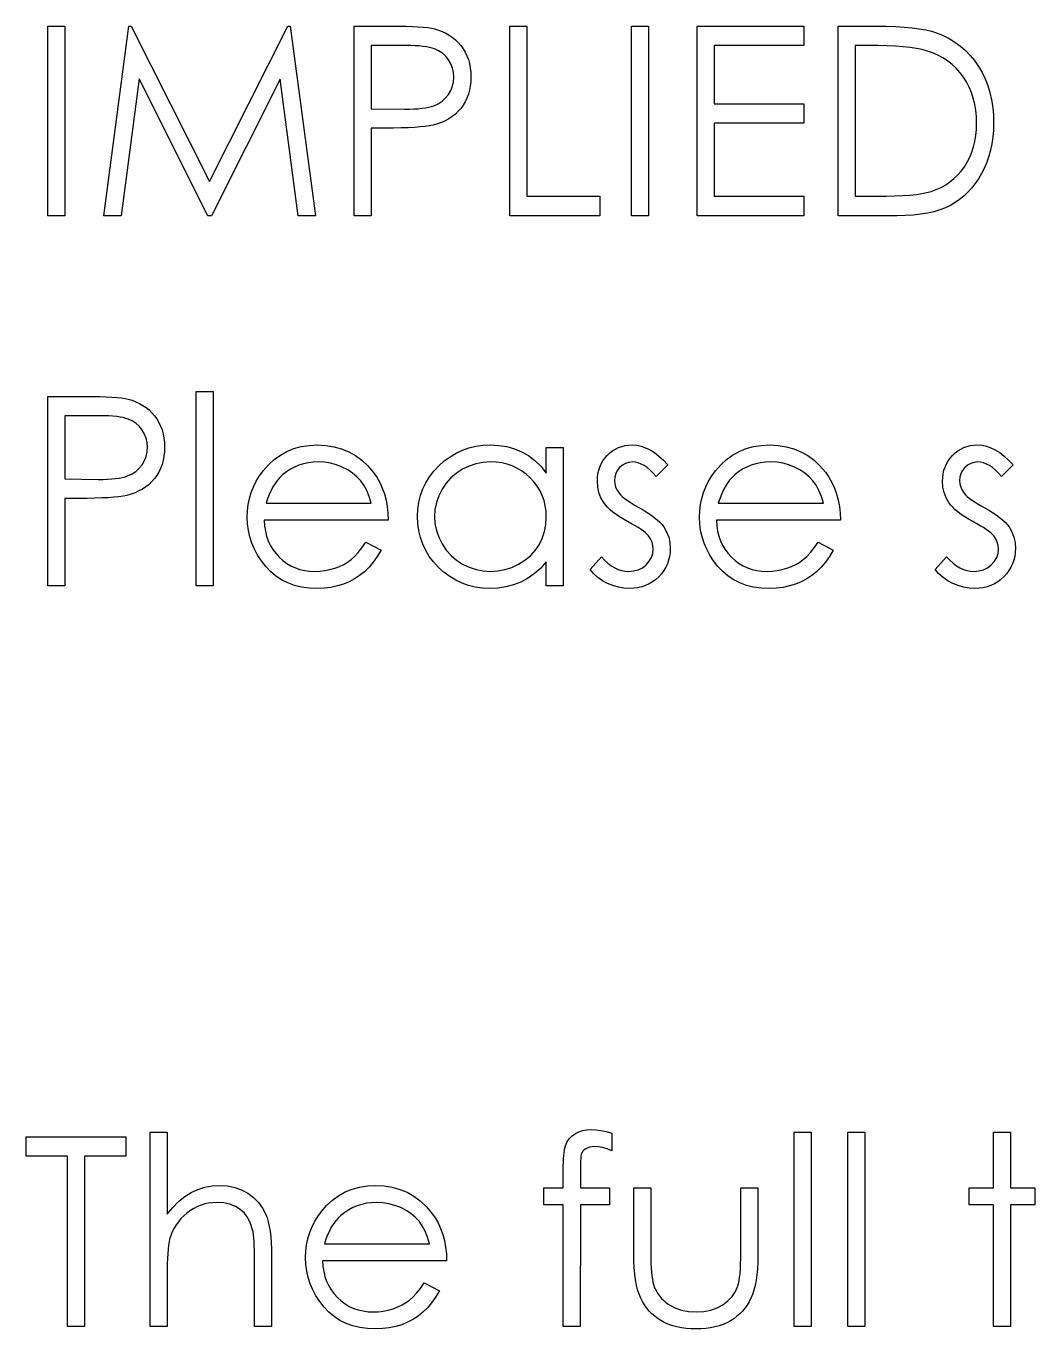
# Model space of a CAD drawing. Header units: millimetres. Extents: x -43 to 250, y -7 to 120.
# Drawn here: x -43.05 to -24.43, y 68.36 to 92.4 of the extents above; entities that cross this region are included whole.
import ezdxf

# ---------------------------------------------------------------- set-up
doc = ezdxf.new("R2010")
doc.units = ezdxf.units.MM

msp = doc.modelspace()

# ---------------------------------------------------------------- linework, layer by layer
at = {"color": 7, "linetype": 'Continuous', "flags": 128}
for points in [[(-42.649, 92.401), (-42.335, 92.401), (-42.335, 92.401), (-42.335, 88.901), (-42.335, 88.901), (-42.649, 88.901), (-42.649, 88.901), (-42.649, 92.401)], [(-41.617, 88.901), (-41.155, 92.401), (-41.155, 92.401), (-41.11, 92.401), (-41.11, 92.401), (-39.665, 89.529), (-39.665, 89.529), (-38.223, 92.401), (-38.223, 92.401), (-38.178, 92.401), (-38.178, 92.401), (-37.713, 88.901), (-37.713, 88.901), (-38.028, 88.901), (-38.028, 88.901), (-38.363, 91.419), (-38.363, 91.419), (-39.627, 88.901), (-39.627, 88.901), (-39.698, 88.901), (-39.698, 88.901), (-40.966, 91.425), (-40.966, 91.425), (-41.3, 88.901), (-41.3, 88.901), (-41.617, 88.901)], [(-36.995, 92.401), (-36.308, 92.401), (-36.308, 92.401), (-36.167, 92.4), (-36.037, 92.397), (-35.919, 92.393), (-35.813, 92.387), (-35.72, 92.38), (-35.638, 92.371), (-35.569, 92.361), (-35.511, 92.348), (-35.511, 92.348), (-35.439, 92.327), (-35.37, 92.301), (-35.305, 92.27), (-35.243, 92.235), (-35.185, 92.194), (-35.129, 92.148), (-35.077, 92.098), (-35.029, 92.042), (-34.985, 91.983), (-34.947, 91.92), (-34.915, 91.852), (-34.888, 91.782), (-34.868, 91.707), (-34.853, 91.629), (-34.844, 91.547), (-34.841, 91.462), (-34.841, 91.462), (-34.844, 91.376), (-34.853, 91.294), (-34.867, 91.215), (-34.887, 91.141), (-34.914, 91.07), (-34.946, 91.003), (-34.983, 90.94), (-35.027, 90.881), (-35.075, 90.827), (-35.128, 90.776), (-35.186, 90.731), (-35.248, 90.69), (-35.314, 90.654), (-35.385, 90.623), (-35.46, 90.596), (-35.539, 90.574), (-35.539, 90.574), (-35.605, 90.56), (-35.684, 90.548), (-35.776, 90.538), (-35.881, 90.531), (-35.999, 90.524), (-36.13, 90.52), (-36.273, 90.517), (-36.43, 90.516), (-36.43, 90.516), (-36.681, 90.516), (-36.681, 90.516), (-36.681, 88.901), (-36.681, 88.901), (-36.995, 88.901), (-36.995, 88.901), (-36.995, 92.401)], [(-34.123, 92.401), (-33.809, 92.401), (-33.809, 92.401), (-33.809, 89.26), (-33.809, 89.26), (-32.463, 89.26), (-32.463, 89.26), (-32.463, 88.901), (-32.463, 88.901), (-34.123, 88.901), (-34.123, 88.901), (-34.123, 92.401)], [(-31.879, 92.401), (-31.565, 92.401), (-31.565, 92.401), (-31.565, 88.901), (-31.565, 88.901), (-31.879, 88.901), (-31.879, 88.901), (-31.879, 92.401)], [(-30.668, 92.401), (-28.694, 92.401), (-28.694, 92.401), (-28.694, 92.042), (-28.694, 92.042), (-30.354, 92.042), (-30.354, 92.042), (-30.354, 90.965), (-30.354, 90.965), (-28.694, 90.965), (-28.694, 90.965), (-28.694, 90.606), (-28.694, 90.606), (-30.354, 90.606), (-30.354, 90.606), (-30.354, 89.26), (-30.354, 89.26), (-28.694, 89.26), (-28.694, 89.26), (-28.694, 88.901), (-28.694, 88.901), (-30.668, 88.901), (-30.668, 88.901), (-30.668, 92.401)], [(-28.065, 88.901), (-28.065, 92.401), (-28.065, 92.401), (-27.359, 92.401), (-27.359, 92.401), (-27.174, 92.399), (-27.002, 92.393), (-26.844, 92.383), (-26.698, 92.369), (-26.566, 92.352), (-26.447, 92.33), (-26.341, 92.304), (-26.248, 92.274), (-26.248, 92.274), (-26.127, 92.226), (-26.014, 92.169), (-25.907, 92.104), (-25.806, 92.031), (-25.713, 91.949), (-25.626, 91.86), (-25.546, 91.762), (-25.473, 91.656), (-25.407, 91.543), (-25.351, 91.425), (-25.303, 91.302), (-25.264, 91.174), (-25.233, 91.04), (-25.211, 90.9), (-25.198, 90.756), (-25.194, 90.606), (-25.194, 90.606), (-25.197, 90.477), (-25.208, 90.351), (-25.224, 90.23), (-25.249, 90.112), (-25.28, 89.999), (-25.318, 89.889), (-25.363, 89.783), (-25.415, 89.681), (-25.473, 89.584), (-25.534, 89.495), (-25.6, 89.41), (-25.669, 89.334), (-25.743, 89.263), (-25.821, 89.199), (-25.904, 89.142), (-25.99, 89.091), (-26.083, 89.046), (-26.184, 89.007), (-26.295, 88.975), (-26.414, 88.948), (-26.543, 88.927), (-26.68, 88.913), (-26.826, 88.903), (-26.981, 88.901), (-26.981, 88.901), (-28.065, 88.901)], [(-36.681, 92.042), (-36.681, 90.875), (-36.681, 90.875), (-36.068, 90.867), (-36.068, 90.867), (-35.978, 90.868), (-35.895, 90.872), (-35.818, 90.876), (-35.746, 90.883), (-35.682, 90.893), (-35.623, 90.903), (-35.571, 90.916), (-35.525, 90.931), (-35.443, 90.968), (-35.37, 91.015), (-35.308, 91.073), (-35.254, 91.139), (-35.211, 91.214), (-35.18, 91.291), (-35.161, 91.374), (-35.155, 91.46), (-35.155, 91.46), (-35.161, 91.545), (-35.18, 91.626), (-35.211, 91.703), (-35.254, 91.777), (-35.307, 91.843), (-35.368, 91.899), (-35.437, 91.946), (-35.513, 91.981), (-35.557, 91.995), (-35.607, 92.007), (-35.663, 92.018), (-35.726, 92.026), (-35.795, 92.033), (-35.87, 92.038), (-35.952, 92.041), (-36.041, 92.042), (-36.041, 92.042), (-36.681, 92.042)], [(-27.751, 89.26), (-27.35, 89.26), (-27.35, 89.26), (-27.176, 89.261), (-27.017, 89.265), (-26.871, 89.272), (-26.739, 89.282), (-26.62, 89.295), (-26.516, 89.309), (-26.425, 89.328), (-26.349, 89.349), (-26.349, 89.349), (-26.254, 89.384), (-26.163, 89.424), (-26.078, 89.472), (-25.999, 89.525), (-25.925, 89.586), (-25.855, 89.652), (-25.792, 89.724), (-25.733, 89.804), (-25.68, 89.889), (-25.635, 89.978), (-25.595, 90.071), (-25.564, 90.169), (-25.539, 90.272), (-25.522, 90.379), (-25.511, 90.491), (-25.508, 90.607), (-25.508, 90.607), (-25.511, 90.73), (-25.523, 90.848), (-25.542, 90.961), (-25.569, 91.069), (-25.603, 91.174), (-25.645, 91.273), (-25.694, 91.369), (-25.752, 91.459), (-25.815, 91.544), (-25.886, 91.622), (-25.961, 91.693), (-26.043, 91.757), (-26.13, 91.814), (-26.224, 91.864), (-26.324, 91.907), (-26.43, 91.944), (-26.43, 91.944), (-26.518, 91.967), (-26.619, 91.986), (-26.734, 92.003), (-26.862, 92.017), (-27.002, 92.028), (-27.157, 92.035), (-27.324, 92.04), (-27.505, 92.042), (-27.505, 92.042), (-27.751, 92.042), (-27.751, 92.042), (-27.751, 89.26)], [(-39.912, 85.657), (-39.597, 85.657), (-39.597, 85.657), (-39.597, 82.067), (-39.597, 82.067), (-39.912, 82.067), (-39.912, 82.067), (-39.912, 85.657)], [(-42.649, 85.567), (-41.962, 85.567), (-41.962, 85.567), (-41.821, 85.567), (-41.691, 85.564), (-41.573, 85.56), (-41.467, 85.554), (-41.374, 85.547), (-41.292, 85.538), (-41.223, 85.527), (-41.165, 85.515), (-41.165, 85.515), (-41.093, 85.494), (-41.024, 85.468), (-40.959, 85.437), (-40.897, 85.401), (-40.838, 85.361), (-40.783, 85.315), (-40.731, 85.264), (-40.683, 85.209), (-40.639, 85.149), (-40.601, 85.086), (-40.568, 85.019), (-40.542, 84.949), (-40.522, 84.874), (-40.507, 84.796), (-40.498, 84.714), (-40.495, 84.629), (-40.495, 84.629), (-40.498, 84.542), (-40.507, 84.46), (-40.521, 84.382), (-40.541, 84.307), (-40.568, 84.237), (-40.599, 84.17), (-40.637, 84.107), (-40.681, 84.048), (-40.729, 83.993), (-40.782, 83.943), (-40.84, 83.897), (-40.902, 83.857), (-40.968, 83.821), (-41.039, 83.789), (-41.114, 83.763), (-41.193, 83.74), (-41.193, 83.74), (-41.259, 83.727), (-41.338, 83.715), (-41.43, 83.705), (-41.535, 83.697), (-41.653, 83.691), (-41.784, 83.686), (-41.927, 83.683), (-42.084, 83.683), (-42.084, 83.683), (-42.335, 83.683), (-42.335, 83.683), (-42.335, 82.067), (-42.335, 82.067), (-42.649, 82.067), (-42.649, 82.067), (-42.649, 85.567)], [(-42.335, 85.208), (-42.335, 84.042), (-42.335, 84.042), (-41.722, 84.034), (-41.722, 84.034), (-41.632, 84.035), (-41.549, 84.038), (-41.472, 84.043), (-41.4, 84.05), (-41.336, 84.059), (-41.277, 84.07), (-41.225, 84.083), (-41.178, 84.098), (-41.097, 84.135), (-41.024, 84.182), (-40.962, 84.239), (-40.908, 84.306), (-40.864, 84.38), (-40.834, 84.458), (-40.815, 84.541), (-40.809, 84.627), (-40.809, 84.627), (-40.815, 84.711), (-40.834, 84.793), (-40.864, 84.87), (-40.908, 84.943), (-40.961, 85.01), (-41.021, 85.066), (-41.091, 85.112), (-41.167, 85.147), (-41.211, 85.161), (-41.261, 85.174), (-41.317, 85.185), (-41.38, 85.193), (-41.449, 85.2), (-41.524, 85.205), (-41.606, 85.208), (-41.694, 85.208), (-41.694, 85.208), (-42.335, 85.208)], [(-36.78, 82.875), (-36.501, 82.728), (-36.501, 82.728), (-36.57, 82.611), (-36.644, 82.506), (-36.722, 82.412), (-36.806, 82.331), (-36.895, 82.26), (-36.989, 82.198), (-37.09, 82.145), (-37.195, 82.101), (-37.306, 82.067), (-37.425, 82.042), (-37.55, 82.027), (-37.683, 82.022), (-37.683, 82.022), (-37.83, 82.029), (-37.969, 82.048), (-38.099, 82.079), (-38.222, 82.123), (-38.335, 82.18), (-38.441, 82.25), (-38.539, 82.332), (-38.628, 82.426), (-38.708, 82.529), (-38.778, 82.635), (-38.836, 82.744), (-38.884, 82.857), (-38.922, 82.972), (-38.948, 83.091), (-38.964, 83.214), (-38.969, 83.339), (-38.969, 83.339), (-38.964, 83.457), (-38.951, 83.572), (-38.928, 83.683), (-38.896, 83.792), (-38.854, 83.897), (-38.804, 83.999), (-38.743, 84.098), (-38.675, 84.193), (-38.675, 84.193), (-38.577, 84.305), (-38.472, 84.402), (-38.359, 84.483), (-38.238, 84.551), (-38.109, 84.603), (-37.972, 84.64), (-37.828, 84.662), (-37.675, 84.67), (-37.675, 84.67), (-37.518, 84.662), (-37.369, 84.638), (-37.228, 84.599), (-37.095, 84.544), (-36.97, 84.474), (-36.854, 84.387), (-36.745, 84.284), (-36.645, 84.166), (-36.645, 84.166), (-36.581, 84.075), (-36.525, 83.978), (-36.477, 83.875), (-36.439, 83.767), (-36.408, 83.653), (-36.386, 83.534), (-36.372, 83.409), (-36.367, 83.279), (-36.367, 83.279), (-38.655, 83.279), (-38.655, 83.279), (-38.649, 83.178), (-38.635, 83.081), (-38.612, 82.989), (-38.582, 82.902), (-38.544, 82.82), (-38.497, 82.743), (-38.443, 82.67), (-38.38, 82.601), (-38.312, 82.539), (-38.239, 82.485), (-38.163, 82.44), (-38.082, 82.402), (-37.998, 82.374), (-37.91, 82.353), (-37.818, 82.341), (-37.722, 82.337), (-37.722, 82.337), (-37.628, 82.34), (-37.536, 82.351), (-37.445, 82.37), (-37.355, 82.396), (-37.269, 82.428), (-37.19, 82.466), (-37.118, 82.508), (-37.052, 82.555), (-36.988, 82.612), (-36.921, 82.685), (-36.852, 82.772), (-36.78, 82.875)], [(-33.136, 84.625), (-33.136, 82.067), (-33.136, 82.067), (-33.45, 82.067), (-33.45, 82.067), (-33.45, 82.51), (-33.45, 82.51), (-33.559, 82.392), (-33.673, 82.291), (-33.795, 82.207), (-33.923, 82.14), (-34.056, 82.088), (-34.196, 82.052), (-34.343, 82.029), (-34.495, 82.022), (-34.495, 82.022), (-34.63, 82.029), (-34.76, 82.047), (-34.886, 82.077), (-35.006, 82.119), (-35.121, 82.174), (-35.232, 82.241), (-35.337, 82.319), (-35.438, 82.41), (-35.53, 82.51), (-35.609, 82.614), (-35.675, 82.724), (-35.731, 82.84), (-35.774, 82.961), (-35.804, 83.086), (-35.822, 83.217), (-35.828, 83.353), (-35.828, 83.353), (-35.822, 83.486), (-35.804, 83.615), (-35.773, 83.739), (-35.729, 83.858), (-35.674, 83.972), (-35.607, 84.08), (-35.527, 84.185), (-35.434, 84.284), (-35.333, 84.374), (-35.227, 84.453), (-35.116, 84.519), (-34.999, 84.573), (-34.878, 84.616), (-34.752, 84.646), (-34.621, 84.664), (-34.485, 84.67), (-34.485, 84.67), (-34.329, 84.662), (-34.18, 84.639), (-34.039, 84.6), (-33.906, 84.546), (-33.78, 84.475), (-33.662, 84.385), (-33.552, 84.278), (-33.45, 84.152), (-33.45, 84.152), (-33.45, 84.625), (-33.45, 84.625), (-33.136, 84.625)], [(-31.206, 84.306), (-31.42, 84.087), (-31.42, 84.087), (-31.476, 84.15), (-31.532, 84.204), (-31.588, 84.251), (-31.643, 84.288), (-31.698, 84.318), (-31.753, 84.339), (-31.807, 84.352), (-31.861, 84.356), (-31.861, 84.356), (-31.927, 84.349), (-31.988, 84.33), (-32.045, 84.298), (-32.096, 84.252), (-32.139, 84.198), (-32.169, 84.141), (-32.187, 84.078), (-32.194, 84.012), (-32.194, 84.012), (-32.188, 83.951), (-32.172, 83.893), (-32.145, 83.836), (-32.107, 83.779), (-32.107, 83.779), (-32.082, 83.751), (-32.051, 83.721), (-32.015, 83.69), (-31.972, 83.657), (-31.923, 83.624), (-31.868, 83.589), (-31.808, 83.553), (-31.741, 83.516), (-31.741, 83.516), (-31.66, 83.47), (-31.586, 83.424), (-31.518, 83.378), (-31.457, 83.334), (-31.403, 83.289), (-31.355, 83.245), (-31.314, 83.2), (-31.281, 83.157), (-31.281, 83.157), (-31.229, 83.066), (-31.191, 82.97), (-31.169, 82.869), (-31.162, 82.761), (-31.162, 82.761), (-31.165, 82.686), (-31.175, 82.613), (-31.192, 82.543), (-31.215, 82.476), (-31.246, 82.412), (-31.282, 82.351), (-31.326, 82.292), (-31.376, 82.237), (-31.431, 82.187), (-31.49, 82.143), (-31.551, 82.107), (-31.617, 82.076), (-31.685, 82.053), (-31.758, 82.036), (-31.833, 82.026), (-31.911, 82.022), (-31.911, 82.022), (-32.017, 82.028), (-32.12, 82.046), (-32.221, 82.074), (-32.32, 82.114), (-32.413, 82.165), (-32.498, 82.224), (-32.574, 82.292), (-32.642, 82.369), (-32.642, 82.369), (-32.434, 82.606), (-32.434, 82.606), (-32.374, 82.543), (-32.313, 82.488), (-32.25, 82.442), (-32.188, 82.404), (-32.124, 82.374), (-32.059, 82.353), (-31.994, 82.341), (-31.927, 82.337), (-31.927, 82.337), (-31.837, 82.344), (-31.753, 82.367), (-31.677, 82.405), (-31.607, 82.459), (-31.55, 82.523), (-31.509, 82.593), (-31.484, 82.667), (-31.476, 82.748), (-31.476, 82.748), (-31.481, 82.815), (-31.497, 82.878), (-31.524, 82.937), (-31.562, 82.992), (-31.562, 82.992), (-31.586, 83.019), (-31.618, 83.048), (-31.657, 83.078), (-31.701, 83.111), (-31.753, 83.144), (-31.812, 83.179), (-31.877, 83.216), (-31.95, 83.256), (-31.95, 83.256), (-32.027, 83.3), (-32.099, 83.344), (-32.163, 83.388), (-32.222, 83.432), (-32.274, 83.475), (-32.319, 83.519), (-32.358, 83.562), (-32.391, 83.605), (-32.391, 83.605), (-32.442, 83.694), (-32.478, 83.79), (-32.501, 83.891), (-32.508, 83.999), (-32.508, 83.999), (-32.505, 84.07), (-32.496, 84.137), (-32.482, 84.202), (-32.462, 84.263), (-32.436, 84.321), (-32.405, 84.377), (-32.367, 84.429), (-32.325, 84.478), (-32.277, 84.523), (-32.227, 84.562), (-32.173, 84.595), (-32.117, 84.622), (-32.058, 84.643), (-31.995, 84.658), (-31.93, 84.667), (-31.861, 84.67), (-31.861, 84.67), (-31.78, 84.664), (-31.699, 84.647), (-31.617, 84.619), (-31.535, 84.579), (-31.453, 84.528), (-31.371, 84.465), (-31.288, 84.392), (-31.206, 84.306)], [(-28.434, 82.875), (-28.155, 82.728), (-28.155, 82.728), (-28.224, 82.611), (-28.297, 82.506), (-28.376, 82.412), (-28.46, 82.331), (-28.549, 82.26), (-28.643, 82.198), (-28.743, 82.145), (-28.849, 82.101), (-28.96, 82.067), (-29.079, 82.042), (-29.204, 82.027), (-29.337, 82.022), (-29.337, 82.022), (-29.484, 82.029), (-29.623, 82.048), (-29.753, 82.079), (-29.876, 82.123), (-29.989, 82.18), (-30.095, 82.25), (-30.193, 82.332), (-30.282, 82.426), (-30.362, 82.529), (-30.432, 82.635), (-30.49, 82.744), (-30.538, 82.857), (-30.575, 82.972), (-30.602, 83.091), (-30.617, 83.214), (-30.623, 83.339), (-30.623, 83.339), (-30.618, 83.457), (-30.605, 83.572), (-30.582, 83.683), (-30.549, 83.792), (-30.508, 83.897), (-30.458, 83.999), (-30.397, 84.098), (-30.329, 84.193), (-30.329, 84.193), (-30.231, 84.305), (-30.126, 84.402), (-30.013, 84.483), (-29.892, 84.551), (-29.763, 84.603), (-29.626, 84.64), (-29.482, 84.662), (-29.329, 84.67), (-29.329, 84.67), (-29.172, 84.662), (-29.022, 84.638), (-28.881, 84.599), (-28.749, 84.544), (-28.624, 84.474), (-28.508, 84.387), (-28.399, 84.284), (-28.299, 84.166), (-28.299, 84.166), (-28.234, 84.075), (-28.179, 83.978), (-28.131, 83.875), (-28.093, 83.767), (-28.062, 83.653), (-28.039, 83.534), (-28.026, 83.409), (-28.021, 83.279), (-28.021, 83.279), (-30.309, 83.279), (-30.309, 83.279), (-30.303, 83.178), (-30.289, 83.081), (-30.266, 82.989), (-30.235, 82.902), (-30.198, 82.82), (-30.151, 82.743), (-30.097, 82.67), (-30.034, 82.601), (-29.965, 82.539), (-29.893, 82.485), (-29.817, 82.44), (-29.736, 82.402), (-29.652, 82.374), (-29.564, 82.353), (-29.472, 82.341), (-29.376, 82.337), (-29.376, 82.337), (-29.282, 82.34), (-29.19, 82.351), (-29.099, 82.37), (-29.009, 82.396), (-28.923, 82.428), (-28.844, 82.466), (-28.771, 82.508), (-28.706, 82.555), (-28.642, 82.612), (-28.575, 82.685), (-28.506, 82.772), (-28.434, 82.875)], [(-24.835, 84.306), (-25.048, 84.087), (-25.048, 84.087), (-25.104, 84.15), (-25.16, 84.204), (-25.216, 84.251), (-25.271, 84.288), (-25.326, 84.318), (-25.381, 84.339), (-25.435, 84.352), (-25.489, 84.356), (-25.489, 84.356), (-25.555, 84.349), (-25.616, 84.33), (-25.673, 84.298), (-25.724, 84.252), (-25.767, 84.198), (-25.797, 84.141), (-25.815, 84.078), (-25.822, 84.012), (-25.822, 84.012), (-25.816, 83.951), (-25.8, 83.893), (-25.773, 83.836), (-25.735, 83.779), (-25.735, 83.779), (-25.71, 83.751), (-25.679, 83.721), (-25.643, 83.69), (-25.6, 83.657), (-25.551, 83.624), (-25.496, 83.589), (-25.436, 83.553), (-25.37, 83.516), (-25.37, 83.516), (-25.288, 83.47), (-25.214, 83.424), (-25.146, 83.378), (-25.085, 83.334), (-25.031, 83.289), (-24.983, 83.245), (-24.943, 83.2), (-24.909, 83.157), (-24.909, 83.157), (-24.857, 83.066), (-24.819, 82.97), (-24.797, 82.869), (-24.79, 82.761), (-24.79, 82.761), (-24.793, 82.686), (-24.803, 82.613), (-24.82, 82.543), (-24.843, 82.476), (-24.874, 82.412), (-24.91, 82.351), (-24.954, 82.292), (-25.004, 82.237), (-25.06, 82.187), (-25.118, 82.143), (-25.18, 82.107), (-25.245, 82.076), (-25.313, 82.053), (-25.386, 82.036), (-25.461, 82.026), (-25.539, 82.022), (-25.539, 82.022), (-25.645, 82.028), (-25.748, 82.046), (-25.849, 82.074), (-25.948, 82.114), (-26.041, 82.165), (-26.126, 82.224), (-26.203, 82.292), (-26.271, 82.369), (-26.271, 82.369), (-26.062, 82.606), (-26.062, 82.606), (-26.002, 82.543), (-25.941, 82.488), (-25.879, 82.442), (-25.816, 82.404), (-25.752, 82.374), (-25.687, 82.353), (-25.622, 82.341), (-25.555, 82.337), (-25.555, 82.337), (-25.465, 82.344), (-25.381, 82.367), (-25.305, 82.405), (-25.236, 82.459), (-25.178, 82.523), (-25.137, 82.593), (-25.112, 82.667), (-25.104, 82.748), (-25.104, 82.748), (-25.109, 82.815), (-25.126, 82.878), (-25.152, 82.937), (-25.19, 82.992), (-25.19, 82.992), (-25.215, 83.019), (-25.246, 83.048), (-25.285, 83.078), (-25.33, 83.111), (-25.381, 83.144), (-25.44, 83.179), (-25.506, 83.216), (-25.578, 83.256), (-25.578, 83.256), (-25.656, 83.3), (-25.727, 83.344), (-25.792, 83.388), (-25.851, 83.432), (-25.902, 83.475), (-25.947, 83.519), (-25.987, 83.562), (-26.019, 83.605), (-26.019, 83.605), (-26.07, 83.694), (-26.106, 83.79), (-26.129, 83.891), (-26.136, 83.999), (-26.136, 83.999), (-26.133, 84.07), (-26.125, 84.137), (-26.11, 84.202), (-26.09, 84.263), (-26.064, 84.321), (-26.033, 84.377), (-25.996, 84.429), (-25.953, 84.478), (-25.905, 84.523), (-25.855, 84.562), (-25.801, 84.595), (-25.745, 84.622), (-25.686, 84.643), (-25.623, 84.658), (-25.558, 84.667), (-25.489, 84.67), (-25.489, 84.67), (-25.408, 84.664), (-25.327, 84.647), (-25.245, 84.619), (-25.163, 84.579), (-25.081, 84.528), (-24.999, 84.465), (-24.917, 84.392), (-24.835, 84.306)], [(-36.681, 83.593), (-36.718, 83.717), (-36.764, 83.828), (-36.816, 83.925), (-36.876, 84.009), (-36.945, 84.084), (-37.025, 84.15), (-37.115, 84.209), (-37.215, 84.26), (-37.322, 84.303), (-37.432, 84.332), (-37.544, 84.35), (-37.659, 84.356), (-37.659, 84.356), (-37.753, 84.352), (-37.844, 84.341), (-37.932, 84.322), (-38.015, 84.296), (-38.096, 84.262), (-38.173, 84.221), (-38.247, 84.172), (-38.318, 84.116), (-38.318, 84.116), (-38.367, 84.07), (-38.413, 84.018), (-38.455, 83.961), (-38.495, 83.899), (-38.531, 83.83), (-38.565, 83.756), (-38.595, 83.678), (-38.622, 83.593), (-38.622, 83.593), (-36.681, 83.593)], [(-34.481, 84.356), (-34.618, 84.347), (-34.75, 84.323), (-34.876, 84.281), (-34.997, 84.224), (-35.11, 84.152), (-35.21, 84.066), (-35.298, 83.967), (-35.375, 83.854), (-35.436, 83.733), (-35.479, 83.608), (-35.506, 83.481), (-35.514, 83.35), (-35.514, 83.35), (-35.505, 83.219), (-35.479, 83.092), (-35.435, 82.967), (-35.373, 82.845), (-35.296, 82.731), (-35.208, 82.631), (-35.107, 82.544), (-34.994, 82.47), (-34.873, 82.412), (-34.747, 82.37), (-34.617, 82.345), (-34.483, 82.337), (-34.483, 82.337), (-34.347, 82.345), (-34.215, 82.37), (-34.087, 82.411), (-33.962, 82.469), (-33.846, 82.541), (-33.744, 82.625), (-33.657, 82.721), (-33.583, 82.829), (-33.525, 82.946), (-33.483, 83.071), (-33.458, 83.202), (-33.45, 83.341), (-33.45, 83.341), (-33.455, 83.446), (-33.469, 83.548), (-33.492, 83.646), (-33.524, 83.738), (-33.566, 83.826), (-33.618, 83.911), (-33.678, 83.99), (-33.748, 84.065), (-33.824, 84.133), (-33.905, 84.192), (-33.991, 84.242), (-34.08, 84.283), (-34.174, 84.315), (-34.272, 84.338), (-34.374, 84.352), (-34.481, 84.356)], [(-28.335, 83.593), (-28.372, 83.717), (-28.417, 83.828), (-28.47, 83.925), (-28.53, 84.009), (-28.599, 84.084), (-28.679, 84.15), (-28.769, 84.209), (-28.869, 84.26), (-28.975, 84.303), (-29.086, 84.332), (-29.198, 84.35), (-29.313, 84.356), (-29.313, 84.356), (-29.407, 84.352), (-29.498, 84.341), (-29.585, 84.322), (-29.669, 84.296), (-29.75, 84.262), (-29.827, 84.221), (-29.901, 84.172), (-29.972, 84.116), (-29.972, 84.116), (-30.021, 84.07), (-30.066, 84.018), (-30.109, 83.961), (-30.148, 83.899), (-30.185, 83.83), (-30.219, 83.756), (-30.249, 83.678), (-30.276, 83.593), (-30.276, 83.593), (-28.335, 83.593)], [(-43.053, 71.542), (-43.053, 71.901), (-43.053, 71.901), (-41.213, 71.901), (-41.213, 71.901), (-41.213, 71.542), (-41.213, 71.542), (-41.976, 71.542), (-41.976, 71.542), (-41.976, 68.401), (-41.976, 68.401), (-42.29, 68.401), (-42.29, 68.401), (-42.29, 71.542), (-42.29, 71.542), (-43.053, 71.542)], [(-40.764, 71.99), (-40.45, 71.99), (-40.45, 71.99), (-40.45, 70.475), (-40.45, 70.475), (-40.346, 70.599), (-40.237, 70.707), (-40.123, 70.798), (-40.004, 70.871), (-39.88, 70.929), (-39.75, 70.97), (-39.616, 70.995), (-39.477, 71.003), (-39.477, 71.003), (-39.335, 70.994), (-39.202, 70.967), (-39.077, 70.922), (-38.961, 70.859), (-38.856, 70.78), (-38.765, 70.69), (-38.689, 70.586), (-38.628, 70.47), (-38.603, 70.405), (-38.581, 70.331), (-38.563, 70.249), (-38.547, 70.158), (-38.536, 70.057), (-38.528, 69.949), (-38.522, 69.832), (-38.521, 69.707), (-38.521, 69.707), (-38.521, 68.401), (-38.521, 68.401), (-38.835, 68.401), (-38.835, 68.401), (-38.835, 69.604), (-38.835, 69.604), (-38.835, 69.708), (-38.837, 69.804), (-38.84, 69.89), (-38.844, 69.968), (-38.849, 70.036), (-38.855, 70.095), (-38.863, 70.145), (-38.871, 70.186), (-38.871, 70.186), (-38.909, 70.304), (-38.959, 70.406), (-39.023, 70.492), (-39.099, 70.563), (-39.188, 70.618), (-39.29, 70.658), (-39.405, 70.681), (-39.532, 70.689), (-39.532, 70.689), (-39.608, 70.686), (-39.682, 70.677), (-39.754, 70.662), (-39.823, 70.641), (-39.891, 70.613), (-39.956, 70.58), (-40.02, 70.54), (-40.082, 70.494), (-40.14, 70.444), (-40.193, 70.391), (-40.24, 70.335), (-40.283, 70.276), (-40.32, 70.214), (-40.353, 70.15), (-40.38, 70.082), (-40.402, 70.012), (-40.402, 70.012), (-40.413, 69.961), (-40.423, 69.9), (-40.431, 69.829), (-40.438, 69.748), (-40.443, 69.657), (-40.447, 69.556), (-40.449, 69.446), (-40.45, 69.325), (-40.45, 69.325), (-40.45, 68.401), (-40.45, 68.401), (-40.764, 68.401), (-40.764, 68.401), (-40.764, 71.99)], [(-32.238, 71.969), (-32.238, 71.643), (-32.238, 71.643), (-32.328, 71.677), (-32.411, 71.702), (-32.487, 71.716), (-32.557, 71.721), (-32.557, 71.721), (-32.604, 71.718), (-32.647, 71.711), (-32.686, 71.699), (-32.721, 71.681), (-32.75, 71.66), (-32.774, 71.638), (-32.792, 71.615), (-32.803, 71.589), (-32.807, 71.574), (-32.81, 71.553), (-32.813, 71.526), (-32.815, 71.495), (-32.818, 71.457), (-32.818, 71.415), (-32.82, 71.366), (-32.82, 71.313), (-32.82, 71.313), (-32.82, 70.958), (-32.82, 70.958), (-32.283, 70.958), (-32.283, 70.958), (-32.283, 70.644), (-32.283, 70.644), (-32.82, 70.644), (-32.82, 70.644), (-32.822, 68.401), (-32.822, 68.401), (-33.136, 68.401), (-33.136, 68.401), (-33.136, 70.644), (-33.136, 70.644), (-33.495, 70.644), (-33.495, 70.644), (-33.495, 70.958), (-33.495, 70.958), (-33.136, 70.958), (-33.136, 70.958), (-33.136, 71.367), (-33.136, 71.367), (-33.135, 71.435), (-33.132, 71.498), (-33.129, 71.555), (-33.123, 71.608), (-33.116, 71.655), (-33.107, 71.698), (-33.097, 71.736), (-33.085, 71.768), (-33.056, 71.826), (-33.017, 71.877), (-32.97, 71.922), (-32.914, 71.962), (-32.851, 71.994), (-32.78, 72.017), (-32.704, 72.03), (-32.621, 72.035), (-32.621, 72.035), (-32.537, 72.031), (-32.445, 72.019), (-32.346, 71.998), (-32.238, 71.969)], [(-28.873, 71.99), (-28.559, 71.99), (-28.559, 71.99), (-28.559, 68.401), (-28.559, 68.401), (-28.873, 68.401), (-28.873, 68.401), (-28.873, 71.99)], [(-27.886, 71.99), (-27.572, 71.99), (-27.572, 71.99), (-27.572, 68.401), (-27.572, 68.401), (-27.886, 68.401), (-27.886, 68.401), (-27.886, 71.99)], [(-25.194, 71.99), (-24.879, 71.99), (-24.879, 71.99), (-24.879, 70.958), (-24.879, 70.958), (-24.431, 70.958), (-24.431, 70.958), (-24.431, 70.644), (-24.431, 70.644), (-24.879, 70.644), (-24.879, 70.644), (-24.879, 68.401), (-24.879, 68.401), (-25.194, 68.401), (-25.194, 68.401), (-25.194, 70.644), (-25.194, 70.644), (-25.642, 70.644), (-25.642, 70.644), (-25.642, 70.958), (-25.642, 70.958), (-25.194, 70.958), (-25.194, 70.958), (-25.194, 71.99)], [(-35.703, 69.208), (-35.424, 69.062), (-35.424, 69.062), (-35.493, 68.945), (-35.567, 68.84), (-35.645, 68.746), (-35.729, 68.664), (-35.818, 68.593), (-35.912, 68.532), (-36.013, 68.478), (-36.118, 68.434), (-36.229, 68.4), (-36.348, 68.375), (-36.473, 68.361), (-36.606, 68.356), (-36.606, 68.356), (-36.753, 68.362), (-36.892, 68.381), (-37.022, 68.413), (-37.145, 68.457), (-37.259, 68.514), (-37.364, 68.583), (-37.463, 68.665), (-37.552, 68.76), (-37.631, 68.862), (-37.701, 68.968), (-37.759, 69.077), (-37.807, 69.19), (-37.845, 69.306), (-37.871, 69.424), (-37.887, 69.547), (-37.892, 69.673), (-37.892, 69.673), (-37.887, 69.79), (-37.874, 69.905), (-37.851, 70.017), (-37.819, 70.125), (-37.777, 70.231), (-37.727, 70.332), (-37.667, 70.431), (-37.598, 70.526), (-37.598, 70.526), (-37.5, 70.638), (-37.395, 70.735), (-37.282, 70.817), (-37.161, 70.884), (-37.032, 70.936), (-36.895, 70.974), (-36.751, 70.996), (-36.598, 71.003), (-36.598, 71.003), (-36.441, 70.996), (-36.292, 70.972), (-36.151, 70.932), (-36.018, 70.878), (-35.893, 70.807), (-35.777, 70.72), (-35.668, 70.618), (-35.568, 70.5), (-35.568, 70.5), (-35.504, 70.408), (-35.448, 70.311), (-35.401, 70.208), (-35.362, 70.1), (-35.331, 69.987), (-35.309, 69.867), (-35.295, 69.743), (-35.29, 69.612), (-35.29, 69.612), (-37.578, 69.612), (-37.578, 69.612), (-37.572, 69.511), (-37.558, 69.414), (-37.535, 69.323), (-37.505, 69.236), (-37.467, 69.154), (-37.42, 69.076), (-37.366, 69.003), (-37.303, 68.934), (-37.235, 68.873), (-37.162, 68.819), (-37.086, 68.773), (-37.005, 68.736), (-36.921, 68.707), (-36.833, 68.687), (-36.741, 68.674), (-36.645, 68.67), (-36.645, 68.67), (-36.551, 68.673), (-36.459, 68.685), (-36.368, 68.704), (-36.278, 68.729), (-36.192, 68.762), (-36.113, 68.8), (-36.041, 68.842), (-35.975, 68.889), (-35.911, 68.945), (-35.844, 69.018), (-35.775, 69.105), (-35.703, 69.208)], [(-31.835, 70.958), (-31.521, 70.958), (-31.521, 70.958), (-31.521, 69.772), (-31.521, 69.772), (-31.52, 69.668), (-31.518, 69.572), (-31.514, 69.485), (-31.508, 69.405), (-31.501, 69.335), (-31.492, 69.273), (-31.483, 69.22), (-31.471, 69.174), (-31.471, 69.174), (-31.45, 69.117), (-31.425, 69.063), (-31.396, 69.013), (-31.363, 68.965), (-31.325, 68.92), (-31.283, 68.879), (-31.237, 68.84), (-31.187, 68.805), (-31.077, 68.746), (-30.956, 68.704), (-30.826, 68.678), (-30.685, 68.67), (-30.685, 68.67), (-30.545, 68.678), (-30.416, 68.703), (-30.298, 68.744), (-30.192, 68.802), (-30.099, 68.873), (-30.021, 68.955), (-29.958, 69.046), (-29.912, 69.149), (-29.912, 69.149), (-29.9, 69.191), (-29.89, 69.243), (-29.881, 69.305), (-29.873, 69.378), (-29.867, 69.461), (-29.864, 69.555), (-29.861, 69.658), (-29.86, 69.772), (-29.86, 69.772), (-29.86, 70.958), (-29.86, 70.958), (-29.546, 70.958), (-29.546, 70.958), (-29.546, 69.713), (-29.546, 69.713), (-29.548, 69.586), (-29.554, 69.467), (-29.564, 69.356), (-29.578, 69.253), (-29.595, 69.158), (-29.617, 69.072), (-29.643, 68.993), (-29.672, 68.922), (-29.706, 68.858), (-29.743, 68.797), (-29.785, 68.739), (-29.83, 68.685), (-29.88, 68.635), (-29.933, 68.589), (-29.991, 68.545), (-30.052, 68.506), (-30.118, 68.471), (-30.187, 68.44), (-30.261, 68.415), (-30.338, 68.394), (-30.42, 68.377), (-30.505, 68.365), (-30.594, 68.358), (-30.688, 68.356), (-30.688, 68.356), (-30.782, 68.358), (-30.871, 68.365), (-30.957, 68.377), (-31.039, 68.394), (-31.117, 68.415), (-31.19, 68.44), (-31.26, 68.471), (-31.326, 68.506), (-31.388, 68.545), (-31.446, 68.589), (-31.5, 68.636), (-31.55, 68.686), (-31.596, 68.741), (-31.637, 68.799), (-31.675, 68.861), (-31.708, 68.926), (-31.738, 68.997), (-31.764, 69.077), (-31.786, 69.166), (-31.803, 69.263), (-31.817, 69.369), (-31.827, 69.482), (-31.833, 69.605), (-31.835, 69.736), (-31.835, 69.736), (-31.835, 70.958)], [(-35.604, 69.926), (-35.641, 70.05), (-35.687, 70.161), (-35.739, 70.259), (-35.799, 70.343), (-35.868, 70.417), (-35.948, 70.484), (-36.038, 70.543), (-36.138, 70.594), (-36.245, 70.636), (-36.355, 70.665), (-36.467, 70.684), (-36.582, 70.689), (-36.582, 70.689), (-36.676, 70.686), (-36.767, 70.674), (-36.855, 70.655), (-36.938, 70.63), (-37.019, 70.595), (-37.097, 70.555), (-37.17, 70.505), (-37.241, 70.449), (-37.241, 70.449), (-37.29, 70.403), (-37.336, 70.351), (-37.378, 70.294), (-37.418, 70.232), (-37.454, 70.163), (-37.488, 70.09), (-37.518, 70.011), (-37.545, 69.926), (-37.545, 69.926), (-35.604, 69.926)]]:
    msp.add_lwpolyline(points, dxfattribs=at)

doc.saveas('drawing.dxf')
